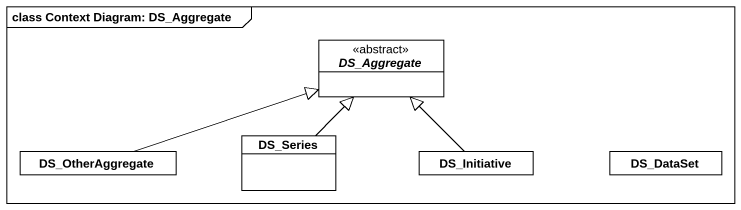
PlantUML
@startuml
mainframe class Context Diagram: DS_Aggregate
hide circle
hide empty members
abstract class DS_Aggregate <<abstract>> #FFFFFF
class DS_OtherAggregate #FFFFFF
class DS_Series #FFFFFF
class DS_Initiative #FFFFFF
class DS_DataSet #FFFFFF
DS_OtherAggregate -right-|> DS_Aggregate
DS_Series -up-|> DS_Aggregate
DS_Initiative -up-|> DS_Aggregate
@enduml
